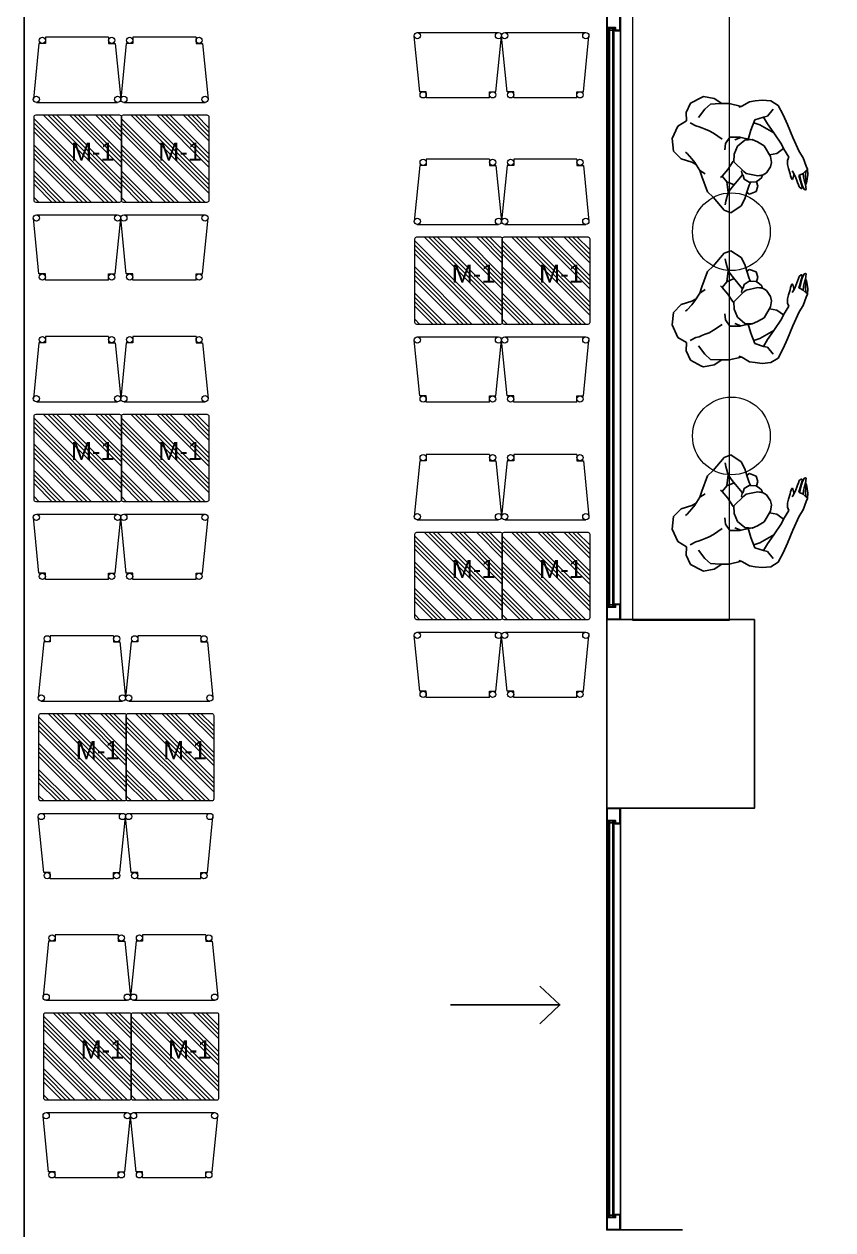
# Model space of a CAD drawing. Header units: centimetres. Extents: x 129282 to 136766, y 26190 to 28185.
# Drawn here: x 130716 to 131132, y 27097 to 27718 of the extents above; entities that cross this region are included whole.
import ezdxf

# ---------------------------------------------------------------- set-up
doc = ezdxf.new("R2010")
doc.units = ezdxf.units.CM
doc.header["$LTSCALE"] = 10
doc.header["$MEASUREMENT"] = 0
for name, color, linetype in [('141125_RT1$0$xref_4_vitrin_kaplama$0$2DCAM', 4, 'Continuous'), ('141125_RT1$0$xref_4_vitrin_kaplama$0$2DKONST2', 253, 'Continuous'), ('LP-DIMENSION_INT_100', 51, 'Continuous'), ('SD-YAZI', 233, 'Continuous'), ('wall', 255, 'Continuous')]:
    doc.layers.add(name, color=color, linetype=linetype)
for name, color, linetype, lineweight in [('ARK_AHŞAP', 45, 'Continuous', 15), ('ARK_METAL', 252, 'Continuous', 15), ('tefriş', 45, 'Continuous', 18)]:
    doc.layers.add(name, color=color, linetype=linetype, lineweight=lineweight)
doc.styles.get("Standard").update_dxf_attribs({"font": 'arial.ttf'})

# ---------------------------------------------------------------- blocks, each defined once
blk = doc.blocks.new('dada')
for p, q in [((219973.43, -31806.86), (219967.82, -31810.1)), ((219980.49, -31806.97), (219973.43, -31806.86)), ((219984.71, -31810.01), (219980.49, -31806.97)), ((219988.56, -31808.22), (219984.71, -31810.01)), ((219993.91, -31808.37), (219988.56, -31808.22)), ((219998.88, -31812.26), (219993.91, -31808.37)), ((219967.82, -31810.1), (219965.63, -31815.29)), ((219965.63, -31815.29), (219966.32, -31821.02)), ((219969.4, -31817.13), (219969.8, -31816.05)), ((219984.28, -31815.56), (219984.55, -31812.14)), ((219984.57, -31817.26), (219984.28, -31815.56)), ((219993.96, -31816.3), (219988.77, -31815.1)), ((219999.67, -31813.16), (219998.88, -31812.26)), ((220000.91, -31818.54), (219999.67, -31813.16)), ((219966.32, -31821.02), (219966.1, -31823.52)), ((219966.74, -31822.57), (219967.93, -31820.3)), ((219967.93, -31820.3), (219969.4, -31817.13)), ((219984.6, -31818.7), (219984.57, -31817.26)), ((219984.6, -31820.52), (219984.6, -31818.7)), ((219984.72, -31822.78), (219984.6, -31820.52)), ((219997.59, -31817.95), (219993.96, -31816.3)), ((219999.73, -31822.23), (219997.59, -31817.95)), ((220001.59, -31826.62), (219999.73, -31822.23)), ((220000.18, -31823.15), (220000.91, -31818.54)), ((219964.1, -31826.49), (219961.55, -31828.75)), ((219963.56, -31829.8), (219964.1, -31826.49)), ((219964.1, -31826.49), (219966.74, -31822.57)), ((219983.43, -31830.57), (219984.36, -31825.28)), ((219984.36, -31825.28), (219984.72, -31822.78)), ((220002.81, -31832.98), (220001.59, -31826.62)), ((219955.53, -31834.58), (219954.16, -31838.39)), ((219961.55, -31828.75), (219955.53, -31834.58)), ((219981.99, -31833.12), (219978.94, -31834.02)), ((219985.92, -31833.89), (219981.99, -31833.12)), ((219988.02, -31838.63), (219985.92, -31833.89)), ((220002.93, -31833.11), (220001.86, -31831.93)), ((220006.66, -31835.82), (220002.93, -31833.11)), ((219954.16, -31838.39), (219950.29, -31846.24)), ((219965.95, -31838.14), (219964.26, -31841.56)), ((219965.95, -31838.14), (219964.98, -31837.71)), ((219970.28, -31839.47), (219965.95, -31838.14)), ((219975.28, -31840.42), (219970.28, -31839.47)), ((219975.15, -31840.74), (219972.56, -31847.46)), ((219978.82, -31839.44), (219975.15, -31840.74)), ((219983.21, -31839.4), (219978.82, -31839.44)), ((219987.64, -31841.51), (219983.21, -31839.4)), ((219988.07, -31839.19), (219985.66, -31836.85)), ((219988.07, -31839.19), (219988.02, -31838.63)), ((219988.47, -31841.63), (219988.07, -31839.19)), ((220008.27, -31838.35), (220006.66, -31835.82)), ((220010.11, -31841.56), (220008.27, -31838.35)), ((219950.29, -31846.24), (219950.45, -31849.81)), ((219954.91, -31845.07), (219953.11, -31845.59)), ((219959.4, -31844.48), (219954.91, -31845.07)), ((219964.26, -31841.56), (219959.4, -31844.48)), ((219962.84, -31845.25), (219959.4, -31844.48)), ((219970.62, -31847.5), (219962.84, -31845.25)), ((219964.25, -31845.64), (219964.26, -31841.56)), ((219972.17, -31846.32), (219970.97, -31847.21)), ((219972.17, -31846.32), (219972.92, -31846.53)), ((219989.39, -31844.89), (219987.64, -31841.51)), ((219989.1, -31844.08), (219988.47, -31841.63)), ((219993.46, -31842.32), (219988.64, -31842.96)), ((219989.4, -31845.86), (219989.1, -31844.08)), ((219989.4, -31847.79), (219989.39, -31844.89)), ((219999.27, -31842.1), (219993.46, -31842.32)), ((219997.01, -31853.72), (219997.93, -31845.57)), ((219997.93, -31845.57), (219997.61, -31842.23)), ((219999.27, -31842.1), (220002.34, -31845.71)), ((219999.97, -31848.98), (220002.34, -31845.71)), ((220002.34, -31845.71), (220003.54, -31847.27)), ((220011.49, -31845.77), (220010.11, -31841.56)), ((220010.84, -31850.1), (220011.49, -31845.77)), ((219950.45, -31849.81), (219955.8, -31853.26)), ((219955.8, -31853.26), (219959.9, -31853.53)), ((219959.9, -31853.53), (219963.48, -31853.17)), ((219963.15, -31854.85), (219963.36, -31853.18)), ((219963.48, -31853.17), (219967.29, -31852.84)), ((219967.29, -31852.84), (219968.82, -31852.87)), ((219969.08, -31849.16), (219968.58, -31852.23)), ((219968.58, -31852.23), (219970.19, -31855.43)), ((219968.58, -31852.23), (219968.58, -31852.23)), ((219970.59, -31848.03), (219969.08, -31849.16)), ((219970.97, -31847.21), (219970.59, -31848.03)), ((219972.56, -31847.46), (219972.17, -31849.01)), ((219972.17, -31849.01), (219973.41, -31854.95)), ((219985.09, -31857.09), (219988.91, -31851.81)), ((219988.91, -31851.81), (219989.4, -31847.79)), ((219997.01, -31853.72), (219999.97, -31848.98)), ((220003.54, -31847.27), (220008.04, -31848.65)), ((220007.38, -31854.47), (220010.84, -31850.1)), ((220010.84, -31850.1), (220010.84, -31850.1)), ((219965.64, -31857.49), (219963.15, -31854.85)), ((219968.51, -31857.12), (219965.64, -31857.49)), ((219970.32, -31855.52), (219968.51, -31857.12)), ((219970.19, -31855.43), (219971.96, -31856.56)), ((219971.96, -31856.56), (219973.39, -31857.25)), ((219973.39, -31857.25), (219974.3, -31857.1)), ((219973.41, -31854.95), (219974.93, -31857.36)), ((219974.3, -31857.1), (219974, -31855.88)), ((219974.93, -31857.36), (219976.56, -31858.48)), ((219976.56, -31858.48), (219980.28, -31859.2)), ((219980.28, -31859.2), (219982.44, -31858.76)), ((219982.44, -31858.76), (219985.09, -31857.09)), ((219985.8, -31856.21), (219987.9, -31859.37)), ((219987.9, -31859.37), (219991.64, -31861.58)), ((219993.17, -31859.66), (219997.01, -31853.72)), ((219998.72, -31863.72), (220003.67, -31858.47)), ((220003.67, -31858.47), (220007.38, -31854.47)), ((219988.57, -31865.91), (219991.64, -31861.58)), ((219991.64, -31861.58), (219993.17, -31859.66)), ((219993.34, -31869.51), (219998.72, -31863.72)), ((219980.08, -31870.45), (219978.82, -31871.79)), ((219978.82, -31871.79), (219978.86, -31872.05)), ((219979.15, -31872.17), (219981.22, -31871.84)), ((219981.05, -31869.82), (219980.08, -31870.45)), ((219983.16, -31868.07), (219981.05, -31869.82)), ((219981.22, -31871.84), (219982.18, -31871.28)), ((219981.5, -31872.16), (219982.18, -31871.28)), ((219982.18, -31871.28), (219982.73, -31870.18)), ((219984.86, -31866.77), (219983.16, -31868.07)), ((219986.8, -31865.87), (219984.86, -31866.77)), ((219988.57, -31865.91), (219986.8, -31865.87)), ((219993.34, -31869.51), (219991.22, -31872.75)), ((219976.27, -31878.1), (219976.66, -31876.87)), ((219976.41, -31878.38), (219976.27, -31878.1)), ((219976.48, -31879.78), (219978.12, -31877.92)), ((219976.66, -31876.87), (219977.52, -31876.06)), ((219977.86, -31877.77), (219976.79, -31878.46)), ((219977.52, -31876.06), (219978.45, -31875.03)), ((219978.67, -31877.01), (219977.86, -31877.77)), ((219978.12, -31877.92), (219979.05, -31877.16)), ((219978.45, -31875.03), (219979.15, -31874.38)), ((219980.13, -31875.83), (219978.67, -31877.01)), ((219978.86, -31872.05), (219979.15, -31872.17)), ((219979.05, -31877.16), (219980.26, -31876.22)), ((219979.15, -31874.38), (219980.27, -31873.42)), ((219981.04, -31877.69), (219979.16, -31879.29)), ((219982.07, -31874.36), (219980.13, -31875.83)), ((219980.26, -31876.22), (219981.28, -31875.32)), ((219980.27, -31873.42), (219981.5, -31872.16)), ((219982.21, -31876.84), (219981.04, -31877.69)), ((219983.47, -31877.43), (219981.25, -31878.56)), ((219981.28, -31875.32), (219982.23, -31874.56)), ((219982.23, -31874.56), (219982.07, -31874.36)), ((219982.21, -31876.84), (219983.86, -31875.88)), ((219982.23, -31874.56), (219983.86, -31875.88)), ((219985.17, -31876.82), (219983.47, -31877.43)), ((219983.86, -31875.88), (219986.68, -31877.05)), ((219986.68, -31877.05), (219984.29, -31878.28)), ((219985.98, -31876.82), (219985.17, -31876.82)), ((219987.88, -31875.86), (219986.68, -31877.05)), ((219991.22, -31872.75), (219987.88, -31875.86)), ((219976.79, -31878.46), (219976.41, -31878.38)), ((219976.62, -31880.37), (219976.48, -31879.78)), ((219976.88, -31880.62), (219976.62, -31880.37)), ((219979.16, -31879.29), (219976.88, -31880.62)), ((219981.25, -31878.56), (219979.16, -31879.29)), ((219979.44, -31879.52), (219979.16, -31879.29)), ((219981.03, -31879.23), (219979.44, -31879.52)), ((219984.29, -31878.28), (219981.03, -31879.23))]:
    blk.add_line(p, q)

msp = doc.modelspace()

# ---------------------------------------------------------------- hatches: boundary and pattern name
at = {"layer": 'ARK_METAL'}
h = msp.add_hatch(dxfattribs=at)
h.set_pattern_fill('ANSI34', color=256, scale=0.5, angle=450)
h.set_pattern_definition([(135, (98309.584, -190287.305), (-6.7351921, -6.7351921), []), (135, (98309.584, -190285.06), (-6.7351921, -6.7351921), []), (135, (98309.584, -190282.8145), (-6.7351921, -6.7351921), []), (135, (98309.584, -190280.569), (-6.7351921, -6.7351921), [])])
h.paths.add_polyline_path([(130765.68, 27669.88, 0.414214), (130764.68, 27670.88), (130721.68, 27670.88, 0.414214), (130720.68, 27669.88), (130720.68, 27626.88, 0.414214), (130721.68, 27625.88), (130764.68, 27625.88, 0.414214), (130765.68, 27626.88)])
h = msp.add_hatch(dxfattribs=at)
h.set_pattern_fill('ANSI34', color=256, scale=0.5, angle=450)
h.set_pattern_definition([(135, (98354.584, -190287.305), (-6.7351921, -6.7351921), []), (135, (98354.584, -190285.06), (-6.7351921, -6.7351921), []), (135, (98354.584, -190282.8145), (-6.7351921, -6.7351921), []), (135, (98354.584, -190280.569), (-6.7351921, -6.7351921), [])])
h.paths.add_polyline_path([(130810.68, 27669.88, 0.414214), (130809.68, 27670.88), (130766.68, 27670.88, 0.414214), (130765.68, 27669.88), (130765.68, 27626.88, 0.414214), (130766.68, 27625.88), (130809.68, 27625.88, 0.414214), (130810.68, 27626.88)])
h = msp.add_hatch(dxfattribs=at)
h.set_pattern_fill('ANSI34', color=256, scale=0.5, angle=450)
h.set_pattern_definition([(135, (98505.681, -190350.037), (-6.7351921, -6.7351921), []), (135, (98505.681, -190347.792), (-6.7351921, -6.7351921), []), (135, (98505.681, -190345.547), (-6.7351921, -6.7351921), []), (135, (98505.681, -190343.302), (-6.7351921, -6.7351921), [])])
h.paths.add_polyline_path([(130961.78, 27607.15, 0.414214), (130960.78, 27608.15), (130917.78, 27608.15, 0.414214), (130916.78, 27607.15), (130916.78, 27564.15, 0.414214), (130917.78, 27563.15), (130960.78, 27563.15, 0.414214), (130961.78, 27564.15)])
h = msp.add_hatch(dxfattribs=at)
h.set_pattern_fill('ANSI34', color=256, scale=0.5, angle=450)
h.set_pattern_definition([(135, (98550.681, -190350.037), (-6.7351921, -6.7351921), []), (135, (98550.681, -190347.792), (-6.7351921, -6.7351921), []), (135, (98550.681, -190345.547), (-6.7351921, -6.7351921), []), (135, (98550.681, -190343.302), (-6.7351921, -6.7351921), [])])
h.paths.add_polyline_path([(131006.78, 27607.15, 0.414214), (131005.78, 27608.15), (130962.78, 27608.15, 0.414214), (130961.78, 27607.15), (130961.78, 27564.15, 0.414214), (130962.78, 27563.15), (131005.78, 27563.15, 0.414214), (131006.78, 27564.15)])
h = msp.add_hatch(dxfattribs=at)
h.set_pattern_fill('ANSI34', color=256, scale=0.5, angle=450)
h.set_pattern_definition([(135, (98309.584, -190441.283), (-6.7351921, -6.7351921), []), (135, (98309.584, -190439.038), (-6.7351921, -6.7351921), []), (135, (98309.584, -190436.793), (-6.7351921, -6.7351921), []), (135, (98309.584, -190434.548), (-6.7351921, -6.7351921), [])])
h.paths.add_polyline_path([(130765.68, 27515.9, 0.414214), (130764.68, 27516.9), (130721.68, 27516.9, 0.414214), (130720.68, 27515.9), (130720.68, 27472.9, 0.414214), (130721.68, 27471.9), (130764.68, 27471.9, 0.414214), (130765.68, 27472.9)])
h = msp.add_hatch(dxfattribs=at)
h.set_pattern_fill('ANSI34', color=256, scale=0.5, angle=450)
h.set_pattern_definition([(135, (98354.584, -190441.283), (-6.7351921, -6.7351921), []), (135, (98354.584, -190439.038), (-6.7351921, -6.7351921), []), (135, (98354.584, -190436.793), (-6.7351921, -6.7351921), []), (135, (98354.584, -190434.548), (-6.7351921, -6.7351921), [])])
h.paths.add_polyline_path([(130810.68, 27515.9, 0.414214), (130809.68, 27516.9), (130766.68, 27516.9, 0.414214), (130765.68, 27515.9), (130765.68, 27472.9, 0.414214), (130766.68, 27471.9), (130809.68, 27471.9, 0.414214), (130810.68, 27472.9)])
h = msp.add_hatch(dxfattribs=at)
h.set_pattern_fill('ANSI34', color=256, scale=0.5, angle=450)
h.set_pattern_definition([(135, (98505.681, -190501.999), (-6.7351921, -6.7351921), []), (135, (98505.681, -190499.754), (-6.7351921, -6.7351921), []), (135, (98505.681, -190497.509), (-6.7351921, -6.7351921), []), (135, (98505.681, -190495.264), (-6.7351921, -6.7351921), [])])
h.paths.add_polyline_path([(130961.78, 27455.19, 0.414214), (130960.78, 27456.19), (130917.78, 27456.19, 0.414214), (130916.78, 27455.19), (130916.78, 27412.19, 0.414214), (130917.78, 27411.19), (130960.78, 27411.19, 0.414214), (130961.78, 27412.19)])
h = msp.add_hatch(dxfattribs=at)
h.set_pattern_fill('ANSI34', color=256, scale=0.5, angle=450)
h.set_pattern_definition([(135, (98550.681, -190501.999), (-6.7351921, -6.7351921), []), (135, (98550.681, -190499.754), (-6.7351921, -6.7351921), []), (135, (98550.681, -190497.509), (-6.7351921, -6.7351921), []), (135, (98550.681, -190495.264), (-6.7351921, -6.7351921), [])])
h.paths.add_polyline_path([(131006.78, 27455.19, 0.414214), (131005.78, 27456.19), (130962.78, 27456.19, 0.414214), (130961.78, 27455.19), (130961.78, 27412.19, 0.414214), (130962.78, 27411.19), (131005.78, 27411.19, 0.414214), (131006.78, 27412.19)])
h = msp.add_hatch(dxfattribs=at)
h.set_pattern_fill('ANSI34', color=256, scale=0.5, angle=450)
h.set_pattern_definition([(135, (98312.084, -190595.262), (-6.7351921, -6.7351921), []), (135, (98312.084, -190593.017), (-6.7351921, -6.7351921), []), (135, (98312.084, -190590.772), (-6.7351921, -6.7351921), []), (135, (98312.084, -190588.527), (-6.7351921, -6.7351921), [])])
h.paths.add_polyline_path([(130768.18, 27361.92, 0.414214), (130767.18, 27362.92), (130724.18, 27362.92, 0.414214), (130723.18, 27361.92), (130723.18, 27318.92, 0.414214), (130724.18, 27317.92), (130767.18, 27317.92, 0.414214), (130768.18, 27318.92)])
h = msp.add_hatch(dxfattribs=at)
h.set_pattern_fill('ANSI34', color=256, scale=0.5, angle=450)
h.set_pattern_definition([(135, (98357.084, -190595.262), (-6.7351921, -6.7351921), []), (135, (98357.084, -190593.017), (-6.7351921, -6.7351921), []), (135, (98357.084, -190590.772), (-6.7351921, -6.7351921), []), (135, (98357.084, -190588.527), (-6.7351921, -6.7351921), [])])
h.paths.add_polyline_path([(130813.18, 27361.92, 0.414214), (130812.18, 27362.92), (130769.18, 27362.92, 0.414214), (130768.18, 27361.92), (130768.18, 27318.92, 0.414214), (130769.18, 27317.92), (130812.18, 27317.92, 0.414214), (130813.18, 27318.92)])
h = msp.add_hatch(dxfattribs=at)
h.set_pattern_fill('ANSI34', color=256, scale=0.5, angle=450)
h.set_pattern_definition([(135, (98314.584, -190749.241), (-6.7351921, -6.7351921), []), (135, (98314.584, -190746.9955), (-6.7351921, -6.7351921), []), (135, (98314.584, -190744.75), (-6.7351921, -6.7351921), []), (135, (98314.584, -190742.505), (-6.7351921, -6.7351921), [])])
h.paths.add_polyline_path([(130770.68, 27207.95, 0.414214), (130769.68, 27208.95), (130726.68, 27208.95, 0.414214), (130725.68, 27207.95), (130725.68, 27164.95, 0.414214), (130726.68, 27163.95), (130769.68, 27163.95, 0.414214), (130770.68, 27164.95)])
h = msp.add_hatch(dxfattribs=at)
h.set_pattern_fill('ANSI34', color=256, scale=0.5, angle=450)
h.set_pattern_definition([(135, (98359.584, -190749.241), (-6.7351921, -6.7351921), []), (135, (98359.584, -190746.9955), (-6.7351921, -6.7351921), []), (135, (98359.584, -190744.75), (-6.7351921, -6.7351921), []), (135, (98359.584, -190742.505), (-6.7351921, -6.7351921), [])])
h.paths.add_polyline_path([(130815.68, 27207.95, 0.414214), (130814.68, 27208.95), (130771.68, 27208.95, 0.414214), (130770.68, 27207.95), (130770.68, 27164.95, 0.414214), (130771.68, 27163.95), (130814.68, 27163.95, 0.414214), (130815.68, 27164.95)])

# ---------------------------------------------------------------- linework, layer by layer
at = {"layer": '141125_RT1$0$xref_4_vitrin_kaplama$0$2DCAM'}
for p, q in [((131015.55, 27713.9), (131015.55, 27419.5)), ((131022.55, 27419.2), (131022.55, 27714.2)), ((131015.55, 27305.9), (131015.55, 27105.5)), ((131022.55, 27105.2), (131022.55, 27306.2))]:
    msp.add_line(p, q, dxfattribs=at)
for points in [[(131016.45, 27417.8), (131016.45, 27715.6), (131017.05, 27715.6), (131017.05, 27417.8)], [(131017.05, 27715.6), (131017.05, 27714.6), (131018.65, 27714.6), (131018.65, 27715.6)], [(131018.65, 27715.6), (131018.65, 27417.8)], [(131019.25, 27417.8), (131019.25, 27715.6)], [(131018.65, 27417.8), (131018.65, 27418.8), (131017.05, 27418.8), (131017.05, 27417.8)], [(131016.45, 27103.8), (131016.45, 27307.6), (131017.05, 27307.6), (131017.05, 27103.8)], [(131017.05, 27307.6), (131017.05, 27306.6), (131018.65, 27306.6), (131018.65, 27307.6)], [(131018.65, 27307.6), (131018.65, 27103.8)], [(131019.25, 27103.8), (131019.25, 27307.6)], [(131018.65, 27103.8), (131018.65, 27104.8), (131017.05, 27104.8), (131017.05, 27103.8)]]:
    msp.add_lwpolyline(points, dxfattribs=at)
at = {"layer": '141125_RT1$0$xref_4_vitrin_kaplama$0$2DKONST2'}
for points in [[(131016.05, 27715.6), (131019.85, 27715.6), (131019.85, 27714.2), (131022.55, 27714.2), (131022.55, 27721.2), (131022.55, 27721.2), (131022.55, 27722.2), (131016.05, 27722.2), (131016.05, 27722.2), (131015.55, 27722.2), (131015.55, 27713.9), (131016.05, 27713.9)], [(131015.8, 27715.85), (131020.1, 27715.85), (131020.1, 27714.45), (131022.3, 27714.45), (131022.3, 27720.95), (131022.3, 27720.95), (131022.3, 27721.95), (131015.8, 27721.95)], [(131015.55, 27412.2), (131015.55, 27411.2), (131022.05, 27411.2), (131022.05, 27411.2), (131022.55, 27411.2), (131022.55, 27419.2), (131019.85, 27419.2), (131019.85, 27417.8), (131016.05, 27417.8), (131016.05, 27419.5), (131015.55, 27419.5), (131015.55, 27412.2)], [(131015.8, 27412.45), (131015.8, 27411.45), (131022.3, 27411.45), (131022.3, 27418.95), (131020.1, 27418.95), (131020.1, 27417.55), (131015.8, 27417.55), (131015.8, 27412.45)], [(131016.05, 27307.6), (131019.85, 27307.6), (131019.85, 27306.2), (131022.55, 27306.2), (131022.55, 27313.2), (131022.55, 27313.2), (131022.55, 27314.2), (131016.05, 27314.2), (131016.05, 27314.2), (131015.55, 27314.2), (131015.55, 27305.9), (131016.05, 27305.9)], [(131015.8, 27307.85), (131020.1, 27307.85), (131020.1, 27306.45), (131022.3, 27306.45), (131022.3, 27312.95), (131022.3, 27312.95), (131022.3, 27313.95), (131015.8, 27313.95)], [(131015.55, 27098.2), (131015.55, 27097.2), (131022.05, 27097.2), (131022.05, 27097.2), (131022.55, 27097.2), (131022.55, 27105.2), (131019.85, 27105.2), (131019.85, 27103.8), (131016.05, 27103.8), (131016.05, 27105.5), (131015.55, 27105.5), (131015.55, 27098.2)], [(131015.8, 27098.45), (131015.8, 27097.45), (131022.3, 27097.45), (131022.3, 27104.95), (131020.1, 27104.95), (131020.1, 27103.55), (131015.8, 27103.55), (131015.8, 27098.45)]]:
    msp.add_lwpolyline(points, close=True, dxfattribs=at)
at = {"layer": 'ARK_AHŞAP'}
for centre in [(130724.94, 27709.3), (130760.66, 27709.3), (130769.94, 27709.3), (130805.66, 27709.3), (130918, 27711.66), (130959.8, 27711.66), (130963, 27711.66), (131004.8, 27711.66), (130721.9, 27678.9), (130763.7, 27678.9), (130766.9, 27678.9), (130808.7, 27678.9), (130921.04, 27681.26), (130956.76, 27681.26), (130966.04, 27681.26), (131001.76, 27681.26), (130921.04, 27646.56), (130956.76, 27646.56), (130966.04, 27646.56), (131001.76, 27646.56), (130721.9, 27617.87), (130763.7, 27617.87), (130766.9, 27617.87), (130808.7, 27617.87), (130918, 27616.16), (130959.8, 27616.16), (130963, 27616.16), (131004.8, 27616.16), (130724.94, 27587.47), (130760.66, 27587.47), (130769.94, 27587.47), (130805.66, 27587.47), (130724.94, 27555.32), (130760.66, 27555.32), (130769.94, 27555.32), (130805.66, 27555.32), (130918, 27555.13), (130959.8, 27555.13), (130963, 27555.13), (131004.8, 27555.13), (130721.9, 27524.92), (130763.7, 27524.92), (130766.9, 27524.92), (130808.7, 27524.92), (130921.04, 27524.73), (130956.76, 27524.73), (130966.04, 27524.73), (131001.76, 27524.73), (130921.04, 27494.6), (130956.76, 27494.6), (130966.04, 27494.6), (131001.76, 27494.6), (130721.9, 27463.89), (130763.7, 27463.89), (130766.9, 27463.89), (130808.7, 27463.89), (130918, 27464.2), (130959.8, 27464.2), (130963, 27464.2), (131004.8, 27464.2), (130724.94, 27433.49), (130760.66, 27433.49), (130769.94, 27433.49), (130805.66, 27433.49), (130727.44, 27401.34), (130763.16, 27401.34), (130772.44, 27401.34), (130808.16, 27401.34), (130918, 27403.17), (130959.8, 27403.17), (130963, 27403.17), (131004.8, 27403.17), (130921.04, 27372.77), (130956.76, 27372.77), (130966.04, 27372.77), (131001.76, 27372.77), (130724.4, 27370.94), (130766.2, 27370.94), (130769.4, 27370.94), (130811.2, 27370.94), (130724.4, 27309.91), (130766.2, 27309.91), (130769.4, 27309.91), (130811.2, 27309.91), (130727.44, 27279.51), (130763.16, 27279.51), (130772.44, 27279.51), (130808.16, 27279.51), (130729.94, 27247.36), (130765.66, 27247.36), (130774.94, 27247.36), (130810.66, 27247.36), (130726.9, 27216.96), (130768.7, 27216.96), (130771.9, 27216.96), (130813.7, 27216.96), (130726.9, 27155.93), (130768.7, 27155.93), (130771.9, 27155.93), (130813.7, 27155.93), (130729.94, 27125.53), (130765.66, 27125.53), (130774.94, 27125.53), (130810.66, 27125.53)]:
    msp.add_circle(centre, 1.6, dxfattribs=at)
at = {"layer": 'ARK_METAL'}
for p, q in [((130740.3, 27710.9), (130726.54, 27710.9)), ((130759.06, 27710.9), (130726.54, 27710.9)), ((130726.54, 27710.9), (130726.54, 27707.7)), ((130759.06, 27710.9), (130759.06, 27707.7)), ((130785.3, 27710.9), (130771.54, 27710.9)), ((130804.06, 27710.9), (130771.54, 27710.9)), ((130771.54, 27710.9), (130771.54, 27707.7)), ((130804.06, 27710.9), (130804.06, 27707.7)), ((130919.28, 27682.86), (130916.41, 27711.5)), ((130918, 27713.26), (130959.8, 27713.26)), ((130958.52, 27682.86), (130961.39, 27711.5)), ((130964.28, 27682.86), (130961.41, 27711.5)), ((130963, 27713.26), (131004.8, 27713.26)), ((131003.52, 27682.86), (131006.39, 27711.5)), ((130723.18, 27707.7), (130720.31, 27679.06)), ((130726.54, 27707.7), (130723.18, 27707.7)), ((130759.06, 27707.7), (130762.42, 27707.7)), ((130762.42, 27707.7), (130765.29, 27679.06)), ((130768.18, 27707.7), (130765.31, 27679.06)), ((130771.54, 27707.7), (130768.18, 27707.7)), ((130804.06, 27707.7), (130807.42, 27707.7)), ((130807.42, 27707.7), (130810.29, 27679.06)), ((130922.64, 27682.86), (130919.28, 27682.86)), ((130922.64, 27679.66), (130922.64, 27682.86)), ((130936.4, 27679.66), (130922.64, 27679.66)), ((130955.16, 27679.66), (130922.64, 27679.66)), ((130955.16, 27682.86), (130958.52, 27682.86)), ((130955.16, 27679.66), (130955.16, 27682.86)), ((130967.64, 27682.86), (130964.28, 27682.86)), ((130967.64, 27679.66), (130967.64, 27682.86)), ((130981.4, 27679.66), (130967.64, 27679.66)), ((131000.16, 27679.66), (130967.64, 27679.66)), ((131000.16, 27682.86), (131003.52, 27682.86)), ((131000.16, 27679.66), (131000.16, 27682.86)), ((130721.9, 27677.3), (130763.7, 27677.3)), ((130766.9, 27677.3), (130808.7, 27677.3)), ((130936.4, 27648.16), (130922.64, 27648.16)), ((130955.16, 27648.16), (130922.64, 27648.16)), ((130922.64, 27648.16), (130922.64, 27644.96)), ((130955.16, 27648.16), (130955.16, 27644.96)), ((130981.4, 27648.16), (130967.64, 27648.16)), ((131000.16, 27648.16), (130967.64, 27648.16)), ((130967.64, 27648.16), (130967.64, 27644.96)), ((131000.16, 27648.16), (131000.16, 27644.96)), ((130919.28, 27644.96), (130916.41, 27616.32)), ((130922.64, 27644.96), (130919.28, 27644.96)), ((130955.16, 27644.96), (130958.52, 27644.96)), ((130958.52, 27644.96), (130961.39, 27616.32)), ((130964.28, 27644.96), (130961.41, 27616.32)), ((130967.64, 27644.96), (130964.28, 27644.96)), ((131000.16, 27644.96), (131003.52, 27644.96)), ((131003.52, 27644.96), (131006.39, 27616.32)), ((130723.18, 27589.07), (130720.31, 27617.71)), ((130721.9, 27619.47), (130763.7, 27619.47)), ((130762.42, 27589.07), (130765.29, 27617.71)), ((130768.18, 27589.07), (130765.31, 27617.71)), ((130766.9, 27619.47), (130808.7, 27619.47)), ((130807.42, 27589.07), (130810.29, 27617.71)), ((130918, 27614.56), (130959.8, 27614.56)), ((130963, 27614.56), (131004.8, 27614.56)), ((130726.54, 27589.07), (130723.18, 27589.07)), ((130726.54, 27585.87), (130726.54, 27589.07)), ((130740.3, 27585.87), (130726.54, 27585.87)), ((130759.06, 27585.87), (130726.54, 27585.87)), ((130759.06, 27589.07), (130762.42, 27589.07)), ((130759.06, 27585.87), (130759.06, 27589.07)), ((130771.54, 27589.07), (130768.18, 27589.07)), ((130771.54, 27585.87), (130771.54, 27589.07)), ((130785.3, 27585.87), (130771.54, 27585.87)), ((130804.06, 27585.87), (130771.54, 27585.87)), ((130804.06, 27589.07), (130807.42, 27589.07)), ((130804.06, 27585.87), (130804.06, 27589.07)), ((130723.18, 27553.72), (130720.31, 27525.08)), ((130726.54, 27553.72), (130723.18, 27553.72)), ((130740.3, 27556.92), (130726.54, 27556.92)), ((130759.06, 27556.92), (130726.54, 27556.92)), ((130726.54, 27556.92), (130726.54, 27553.72)), ((130759.06, 27556.92), (130759.06, 27553.72)), ((130759.06, 27553.72), (130762.42, 27553.72)), ((130762.42, 27553.72), (130765.29, 27525.08)), ((130768.18, 27553.72), (130765.31, 27525.08)), ((130771.54, 27553.72), (130768.18, 27553.72)), ((130785.3, 27556.92), (130771.54, 27556.92)), ((130804.06, 27556.92), (130771.54, 27556.92)), ((130771.54, 27556.92), (130771.54, 27553.72)), ((130804.06, 27556.92), (130804.06, 27553.72)), ((130804.06, 27553.72), (130807.42, 27553.72)), ((130807.42, 27553.72), (130810.29, 27525.08)), ((130919.28, 27526.33), (130916.41, 27554.97)), ((130918, 27556.73), (130959.8, 27556.73)), ((130958.52, 27526.33), (130961.39, 27554.97)), ((130964.28, 27526.33), (130961.41, 27554.97)), ((130963, 27556.73), (131004.8, 27556.73)), ((131003.52, 27526.33), (131006.39, 27554.97)), ((130721.9, 27523.32), (130763.7, 27523.32)), ((130766.9, 27523.32), (130808.7, 27523.32)), ((130922.64, 27526.33), (130919.28, 27526.33)), ((130922.64, 27523.13), (130922.64, 27526.33)), ((130936.4, 27523.13), (130922.64, 27523.13)), ((130955.16, 27523.13), (130922.64, 27523.13)), ((130955.16, 27526.33), (130958.52, 27526.33)), ((130955.16, 27523.13), (130955.16, 27526.33)), ((130967.64, 27526.33), (130964.28, 27526.33)), ((130967.64, 27523.13), (130967.64, 27526.33)), ((130981.4, 27523.13), (130967.64, 27523.13)), ((131000.16, 27523.13), (130967.64, 27523.13)), ((131000.16, 27526.33), (131003.52, 27526.33)), ((131000.16, 27523.13), (131000.16, 27526.33)), ((130919.28, 27493), (130916.41, 27464.36)), ((130922.64, 27493), (130919.28, 27493)), ((130936.4, 27496.2), (130922.64, 27496.2)), ((130955.16, 27496.2), (130922.64, 27496.2)), ((130922.64, 27496.2), (130922.64, 27493)), ((130955.16, 27496.2), (130955.16, 27493)), ((130955.16, 27493), (130958.52, 27493)), ((130958.52, 27493), (130961.39, 27464.36)), ((130964.28, 27493), (130961.41, 27464.36)), ((130967.64, 27493), (130964.28, 27493)), ((130981.4, 27496.2), (130967.64, 27496.2)), ((131000.16, 27496.2), (130967.64, 27496.2)), ((130967.64, 27496.2), (130967.64, 27493)), ((131000.16, 27496.2), (131000.16, 27493)), ((131000.16, 27493), (131003.52, 27493)), ((131003.52, 27493), (131006.39, 27464.36)), ((130723.18, 27435.09), (130720.31, 27463.73)), ((130721.9, 27465.49), (130763.7, 27465.49)), ((130762.42, 27435.09), (130765.29, 27463.73)), ((130768.18, 27435.09), (130765.31, 27463.73)), ((130766.9, 27465.49), (130808.7, 27465.49)), ((130807.42, 27435.09), (130810.29, 27463.73)), ((130918, 27462.6), (130959.8, 27462.6)), ((130963, 27462.6), (131004.8, 27462.6)), ((130726.54, 27435.09), (130723.18, 27435.09)), ((130726.54, 27431.89), (130726.54, 27435.09)), ((130740.3, 27431.89), (130726.54, 27431.89)), ((130759.06, 27431.89), (130726.54, 27431.89)), ((130759.06, 27435.09), (130762.42, 27435.09)), ((130759.06, 27431.89), (130759.06, 27435.09)), ((130771.54, 27435.09), (130768.18, 27435.09)), ((130771.54, 27431.89), (130771.54, 27435.09)), ((130785.3, 27431.89), (130771.54, 27431.89)), ((130804.06, 27431.89), (130771.54, 27431.89)), ((130804.06, 27435.09), (130807.42, 27435.09)), ((130804.06, 27431.89), (130804.06, 27435.09)), ((130725.68, 27399.74), (130722.81, 27371.1)), ((130729.04, 27399.74), (130725.68, 27399.74)), ((130742.8, 27402.94), (130729.04, 27402.94)), ((130761.56, 27402.94), (130729.04, 27402.94)), ((130729.04, 27402.94), (130729.04, 27399.74)), ((130761.56, 27402.94), (130761.56, 27399.74)), ((130761.56, 27399.74), (130764.92, 27399.74)), ((130764.92, 27399.74), (130767.79, 27371.1)), ((130770.68, 27399.74), (130767.81, 27371.1)), ((130774.04, 27399.74), (130770.68, 27399.74)), ((130787.8, 27402.94), (130774.04, 27402.94)), ((130806.56, 27402.94), (130774.04, 27402.94)), ((130774.04, 27402.94), (130774.04, 27399.74)), ((130806.56, 27402.94), (130806.56, 27399.74)), ((130806.56, 27399.74), (130809.92, 27399.74)), ((130809.92, 27399.74), (130812.79, 27371.1)), ((130919.28, 27374.37), (130916.41, 27403.01)), ((130918, 27404.77), (130959.8, 27404.77)), ((130958.52, 27374.37), (130961.39, 27403.01)), ((130964.28, 27374.37), (130961.41, 27403.01)), ((130963, 27404.77), (131004.8, 27404.77)), ((131003.52, 27374.37), (131006.39, 27403.01)), ((130922.64, 27374.37), (130919.28, 27374.37)), ((130922.64, 27371.17), (130922.64, 27374.37)), ((130955.16, 27374.37), (130958.52, 27374.37)), ((130955.16, 27371.17), (130955.16, 27374.37)), ((130967.64, 27374.37), (130964.28, 27374.37)), ((130967.64, 27371.17), (130967.64, 27374.37)), ((131000.16, 27374.37), (131003.52, 27374.37)), ((131000.16, 27371.17), (131000.16, 27374.37)), ((130724.4, 27369.34), (130766.2, 27369.34)), ((130769.4, 27369.34), (130811.2, 27369.34)), ((130936.4, 27371.17), (130922.64, 27371.17)), ((130955.16, 27371.17), (130922.64, 27371.17)), ((130981.4, 27371.17), (130967.64, 27371.17)), ((131000.16, 27371.17), (130967.64, 27371.17)), ((130725.68, 27281.11), (130722.81, 27309.75)), ((130724.4, 27311.51), (130766.2, 27311.51)), ((130764.92, 27281.11), (130767.79, 27309.75)), ((130770.68, 27281.11), (130767.81, 27309.75)), ((130769.4, 27311.51), (130811.2, 27311.51)), ((130809.92, 27281.11), (130812.79, 27309.75)), ((130729.04, 27281.11), (130725.68, 27281.11)), ((130729.04, 27277.91), (130729.04, 27281.11)), ((130761.56, 27281.11), (130764.92, 27281.11)), ((130761.56, 27277.91), (130761.56, 27281.11)), ((130774.04, 27281.11), (130770.68, 27281.11)), ((130774.04, 27277.91), (130774.04, 27281.11)), ((130806.56, 27281.11), (130809.92, 27281.11)), ((130806.56, 27277.91), (130806.56, 27281.11)), ((130742.8, 27277.91), (130729.04, 27277.91)), ((130761.56, 27277.91), (130729.04, 27277.91)), ((130787.8, 27277.91), (130774.04, 27277.91)), ((130806.56, 27277.91), (130774.04, 27277.91)), ((130728.18, 27245.76), (130725.31, 27217.12)), ((130731.54, 27245.76), (130728.18, 27245.76)), ((130745.3, 27248.96), (130731.54, 27248.96)), ((130764.06, 27248.96), (130731.54, 27248.96)), ((130731.54, 27248.96), (130731.54, 27245.76)), ((130764.06, 27248.96), (130764.06, 27245.76)), ((130764.06, 27245.76), (130767.42, 27245.76)), ((130767.42, 27245.76), (130770.29, 27217.12)), ((130773.18, 27245.76), (130770.31, 27217.12)), ((130776.54, 27245.76), (130773.18, 27245.76)), ((130790.3, 27248.96), (130776.54, 27248.96)), ((130809.06, 27248.96), (130776.54, 27248.96)), ((130776.54, 27248.96), (130776.54, 27245.76)), ((130809.06, 27248.96), (130809.06, 27245.76)), ((130809.06, 27245.76), (130812.42, 27245.76)), ((130812.42, 27245.76), (130815.29, 27217.12)), ((130726.9, 27215.36), (130768.7, 27215.36)), ((130771.9, 27215.36), (130813.7, 27215.36)), ((130726.9, 27157.53), (130768.7, 27157.53)), ((130771.9, 27157.53), (130813.7, 27157.53)), ((130728.18, 27127.13), (130725.31, 27155.77)), ((130767.42, 27127.13), (130770.29, 27155.77)), ((130773.18, 27127.13), (130770.31, 27155.77)), ((130812.42, 27127.13), (130815.29, 27155.77)), ((130731.54, 27127.13), (130728.18, 27127.13)), ((130731.54, 27123.93), (130731.54, 27127.13)), ((130764.06, 27127.13), (130767.42, 27127.13)), ((130764.06, 27123.93), (130764.06, 27127.13)), ((130776.54, 27127.13), (130773.18, 27127.13)), ((130776.54, 27123.93), (130776.54, 27127.13)), ((130809.06, 27127.13), (130812.42, 27127.13)), ((130809.06, 27123.93), (130809.06, 27127.13)), ((130745.3, 27123.93), (130731.54, 27123.93)), ((130764.06, 27123.93), (130731.54, 27123.93)), ((130790.3, 27123.93), (130776.54, 27123.93)), ((130809.06, 27123.93), (130776.54, 27123.93))]:
    msp.add_line(p, q, dxfattribs=at)
for points in [[(130764.68, 27625.88), (130721.68, 27625.88, -0.414214), (130720.68, 27626.88), (130720.68, 27669.88, -0.414214), (130721.68, 27670.88), (130764.68, 27670.88, -0.414214), (130765.68, 27669.88), (130765.68, 27626.88, -0.414214)], [(130809.68, 27625.88), (130766.68, 27625.88, -0.414214), (130765.68, 27626.88), (130765.68, 27669.88, -0.414214), (130766.68, 27670.88), (130809.68, 27670.88, -0.414214), (130810.68, 27669.88), (130810.68, 27626.88, -0.414214)], [(130960.78, 27563.15), (130917.78, 27563.15, -0.414214), (130916.78, 27564.15), (130916.78, 27607.15, -0.414214), (130917.78, 27608.15), (130960.78, 27608.15, -0.414214), (130961.78, 27607.15), (130961.78, 27564.15, -0.414214)], [(131005.78, 27563.15), (130962.78, 27563.15, -0.414214), (130961.78, 27564.15), (130961.78, 27607.15, -0.414214), (130962.78, 27608.15), (131005.78, 27608.15, -0.414214), (131006.78, 27607.15), (131006.78, 27564.15, -0.414214)], [(130764.68, 27471.9), (130721.68, 27471.9, -0.414214), (130720.68, 27472.9), (130720.68, 27515.9, -0.414214), (130721.68, 27516.9), (130764.68, 27516.9, -0.414214), (130765.68, 27515.9), (130765.68, 27472.9, -0.414214)], [(130809.68, 27471.9), (130766.68, 27471.9, -0.414214), (130765.68, 27472.9), (130765.68, 27515.9, -0.414214), (130766.68, 27516.9), (130809.68, 27516.9, -0.414214), (130810.68, 27515.9), (130810.68, 27472.9, -0.414214)], [(130960.78, 27411.19), (130917.78, 27411.19, -0.414214), (130916.78, 27412.19), (130916.78, 27455.19, -0.414214), (130917.78, 27456.19), (130960.78, 27456.19, -0.414214), (130961.78, 27455.19), (130961.78, 27412.19, -0.414214)], [(131005.78, 27411.19), (130962.78, 27411.19, -0.414214), (130961.78, 27412.19), (130961.78, 27455.19, -0.414214), (130962.78, 27456.19), (131005.78, 27456.19, -0.414214), (131006.78, 27455.19), (131006.78, 27412.19, -0.414214)], [(130767.18, 27317.92), (130724.18, 27317.92, -0.414214), (130723.18, 27318.92), (130723.18, 27361.92, -0.414214), (130724.18, 27362.92), (130767.18, 27362.92, -0.414214), (130768.18, 27361.92), (130768.18, 27318.92, -0.414214)], [(130812.18, 27317.92), (130769.18, 27317.92, -0.414214), (130768.18, 27318.92), (130768.18, 27361.92, -0.414214), (130769.18, 27362.92), (130812.18, 27362.92, -0.414214), (130813.18, 27361.92), (130813.18, 27318.92, -0.414214)], [(130769.68, 27163.95), (130726.68, 27163.95, -0.414214), (130725.68, 27164.95), (130725.68, 27207.95, -0.414214), (130726.68, 27208.95), (130769.68, 27208.95, -0.414214), (130770.68, 27207.95), (130770.68, 27164.95, -0.414214)], [(130814.68, 27163.95), (130771.68, 27163.95, -0.414214), (130770.68, 27164.95), (130770.68, 27207.95, -0.414214), (130771.68, 27208.95), (130814.68, 27208.95, -0.414214), (130815.68, 27207.95), (130815.68, 27164.95, -0.414214)]]:
    msp.add_lwpolyline(points, format="xyb", close=True, dxfattribs=at)
at = {"layer": 'LP-DIMENSION_INT_100', "color": 2}
for p, q in [((130935.06, 27212.93), (130991.48, 27212.93)), ((131054.55, 27097.2), (131015.55, 27097.2))]:
    msp.add_line(p, q, dxfattribs=at)
for points in [[(131015.55, 28185.2), (130715.55, 28185.2), (130715.55, 26190.2), (130953.55, 26190.2)], [(130981.09, 27222.61), (130991.48, 27212.93), (130981.09, 27203.27)]]:
    msp.add_lwpolyline(points, dxfattribs=at)
msp.add_lwpolyline([(131091.55, 27411.2), (131015.55, 27411.2), (131015.55, 27314.2), (131091.55, 27314.2)], close=True, dxfattribs=at)
at = {"layer": 'tefriş'}
msp.add_lwpolyline([(131028.8, 27410.95), (131078.8, 27410.95), (131078.8, 27634.95), (131078.8, 27721.95), (131028.8, 27721.95), (131028.8, 27410.95)], dxfattribs=at)
for centre in [(131079.73, 27610.82), (131079.73, 27505.73)]:
    msp.add_circle(centre, 20, dxfattribs=at)

# ---------------------------------------------------------------- block references
at = {"layer": 'wall', "rotation": 66.51104045610376}
msp.add_blockref('dada', (14202.62, -161409.64), dxfattribs=at)
at = {"layer": 'wall', "xscale": -1, "rotation": 113.4889595438963}
for p in [(14202.62, 216631.28), (14202.62, 216526.19)]:
    msp.add_blockref('dada', p, dxfattribs=at)

# ---------------------------------------------------------------- texts
at = {"layer": 'SD-YAZI', "color": 2, "char_height": 9.36, "attachment_point": 7}
for insert in [(130739.61, 27647.31), (130784.61, 27647.31), (130935.71, 27584.58), (130980.71, 27584.58), (130739.61, 27493.33), (130784.61, 27493.33), (130935.71, 27432.62), (130980.71, 27432.62), (130742.11, 27339.35), (130787.11, 27339.35), (130744.61, 27185.38), (130789.61, 27185.38)]:
    msp.add_mtext_dynamic_manual_height_columns('M-1', width=1669.2448, gutter_width=60, heights=[0], dxfattribs=dict(at, insert=insert))

doc.saveas('drawing.dxf')
